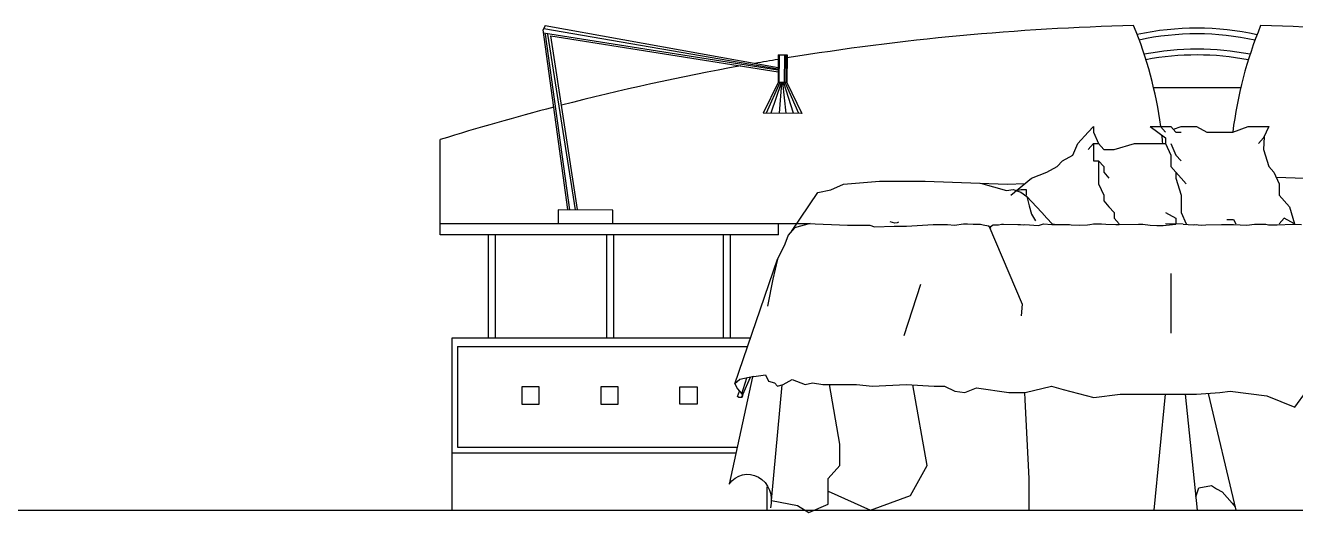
# Model space of a CAD drawing. Header units: inches. Extents: x 15.4 to 57.9, y 9.9 to 34.7.
# Drawn here: x 26.434 to 28.649, y 12.636 to 13.485 of the extents above; entities that cross this region are included whole.
import ezdxf

# ---------------------------------------------------------------- set-up
doc = ezdxf.new("R2010")
doc.units = ezdxf.units.IN
doc.header["$MEASUREMENT"] = 0
doc.layers.add('02', color=2, linetype='Continuous')
doc.layers.add('1', color=1, linetype='Continuous')

msp = doc.modelspace()

# ---------------------------------------------------------------- linework, layer by layer
at = {"layer": '02'}
for p, q in [((27.3405, 13.4852), (27.3368, 13.4777)), ((27.3801, 13.1642), (27.3368, 13.4777)), ((27.3378, 13.4724), (27.7463, 13.4078)), ((27.3385, 13.4799), (27.7463, 13.4093)), ((27.3405, 13.4852), (27.7469, 13.4116)), ((27.3837, 13.1636), (27.3411, 13.4701)), ((27.3936, 13.1635), (27.3453, 13.4701)), ((27.3505, 13.4668), (27.7469, 13.4043)), ((27.3968, 13.1642), (27.3505, 13.4668)), ((27.747, 13.4337), (27.7468, 13.3858)), ((27.747, 13.4337), (27.7624, 13.4336)), ((27.7484, 13.4333), (27.7482, 13.3859)), ((27.7578, 13.4333), (27.7576, 13.3859)), ((27.7603, 13.4333), (27.7601, 13.3859)), ((27.7624, 13.4336), (27.7622, 13.3859)), ((27.7468, 13.3859), (27.7206, 13.3319)), ((27.7501, 13.3859), (27.7261, 13.3323)), ((27.7519, 13.3852), (27.7342, 13.3323)), ((27.7622, 13.3859), (27.7468, 13.3859)), ((27.7526, 13.3846), (27.7486, 13.3322)), ((27.7544, 13.3858), (27.7605, 13.3322)), ((27.7563, 13.3858), (27.773, 13.3327)), ((27.7594, 13.3852), (27.7824, 13.3321)), ((27.7622, 13.3859), (27.7882, 13.3316)), ((28.5535, 13.3762), (28.4019, 13.3762)), ((27.7882, 13.3316), (27.7206, 13.3319)), ((28.2697, 13.2791), (28.2877, 13.2991)), ((28.2877, 13.2991), (28.2967, 13.3091)), ((28.2967, 13.3091), (28.2967, 13.2991)), ((28.2967, 13.2991), (28.3057, 13.2791)), ((28.3957, 13.3091), (28.4227, 13.2891)), ((28.3957, 13.3091), (28.4317, 13.3091)), ((28.4137, 13.3091), (28.4227, 13.2991)), ((28.4317, 13.3091), (28.4407, 13.2991)), ((28.4362, 13.3041), (28.4497, 13.3091)), ((28.4407, 13.2991), (28.4497, 13.2991)), ((28.4497, 13.3091), (28.4767, 13.3091)), ((28.4767, 13.3091), (28.4947, 13.2991)), ((28.4947, 13.2991), (28.5397, 13.2991)), ((28.5397, 13.2991), (28.5667, 13.3091)), ((28.5667, 13.3091), (28.6027, 13.3091)), ((28.6027, 13.3091), (28.5937, 13.2891)), ((27.1577, 13.1201), (27.1577, 13.2862)), ((28.2607, 13.2591), (28.2697, 13.2791)), ((28.2877, 13.2691), (28.2967, 13.2791)), ((28.2967, 13.2791), (28.3057, 13.2791)), ((28.2967, 13.2791), (28.2967, 13.2491)), ((28.3057, 13.2791), (28.3147, 13.2691)), ((28.3327, 13.2691), (28.3687, 13.2791)), ((28.3687, 13.2791), (28.4227, 13.2791)), ((28.4227, 13.2891), (28.4227, 13.2791)), ((28.4227, 13.2791), (28.4317, 13.2591)), ((28.4317, 13.2791), (28.4407, 13.2591)), ((28.5937, 13.2891), (28.5847, 13.2791)), ((28.5945, 13.2909), (28.5937, 13.2691)), ((28.2337, 13.2391), (28.2427, 13.2491)), ((28.2427, 13.2491), (28.2607, 13.2591)), ((28.2967, 13.2491), (28.3057, 13.2491)), ((28.3057, 13.2491), (28.3147, 13.2391)), ((28.3057, 13.2491), (28.3057, 13.2091)), ((28.3147, 13.2691), (28.3327, 13.2691)), ((28.4317, 13.2591), (28.4317, 13.2391)), ((28.4407, 13.2591), (28.4497, 13.2491)), ((28.5937, 13.2691), (28.6027, 13.2391)), ((28.1887, 13.2191), (28.2157, 13.2291)), ((28.2157, 13.2291), (28.2337, 13.2391)), ((28.3147, 13.2391), (28.3147, 13.2291)), ((28.3147, 13.2291), (28.3237, 13.2191)), ((28.4317, 13.2391), (28.4407, 13.2291)), ((28.4407, 13.2291), (28.4407, 13.2191)), ((28.4407, 13.2291), (28.4497, 13.2191)), ((28.6027, 13.2391), (28.6117, 13.2291)), ((28.6117, 13.2291), (28.6207, 13.2091)), ((27.8387, 13.1986), (27.861, 13.2084)), ((27.861, 13.2084), (27.9234, 13.2134)), ((27.9234, 13.2134), (28.0036, 13.2134)), ((28.0036, 13.2134), (28.1463, 13.2084)), ((28.0998, 13.2101), (28.1449, 13.1974)), ((28.1463, 13.2084), (28.1771, 13.2095)), ((28.1527, 13.1891), (28.1887, 13.2191)), ((28.3057, 13.2091), (28.3147, 13.1891)), ((28.4407, 13.2191), (28.4497, 13.1891)), ((28.4497, 13.2191), (28.4587, 13.2091)), ((28.6157, 13.2204), (28.7525, 13.2159)), ((28.6207, 13.2091), (28.6207, 13.1891)), ((27.7701, 13.1258), (27.8164, 13.1936)), ((27.8164, 13.1936), (27.8387, 13.1986)), ((28.1449, 13.1974), (28.1569, 13.1989)), ((28.1569, 13.1989), (28.1702, 13.1944)), ((28.1623, 13.1971), (28.1707, 13.1991)), ((28.1702, 13.1944), (28.1809, 13.187)), ((28.1707, 13.1991), (28.1797, 13.1991)), ((28.1797, 13.1991), (28.1797, 13.1891)), ((28.1809, 13.187), (28.1849, 13.1708)), ((28.1809, 13.187), (28.1977, 13.1691)), ((28.3147, 13.1891), (28.3147, 13.1791)), ((28.4497, 13.1891), (28.4497, 13.1591)), ((28.6207, 13.1891), (28.6387, 13.1691)), ((27.3635, 13.1634), (27.3634, 13.1403)), ((27.4587, 13.163), (27.3635, 13.1634)), ((27.4586, 13.1399), (27.4587, 13.163)), ((28.1849, 13.1708), (28.1889, 13.156)), ((28.1977, 13.1691), (28.2067, 13.1591)), ((28.3147, 13.1791), (28.3237, 13.1691)), ((28.3237, 13.1691), (28.3327, 13.1591)), ((28.6387, 13.1691), (28.6477, 13.1391)), ((27.1577, 13.1401), (27.8027, 13.1401)), ((27.3634, 13.1403), (27.4586, 13.1399)), ((27.7477, 13.1201), (27.7477, 13.1401)), ((27.8027, 13.1401), (27.7757, 13.132)), ((27.7976, 13.1398), (27.8681, 13.1368)), ((27.9507, 13.1403), (27.942, 13.1429)), ((27.9547, 13.1411), (27.9507, 13.1403)), ((27.9567, 13.1422), (27.9547, 13.1411)), ((27.9706, 13.1354), (28.0172, 13.1383)), ((28.0172, 13.1383), (28.0425, 13.1383)), ((28.0425, 13.1383), (28.0544, 13.1368)), ((28.0544, 13.1368), (28.0699, 13.1394)), ((28.0699, 13.1394), (28.0772, 13.1394)), ((28.0772, 13.1394), (28.0869, 13.1387)), ((28.0869, 13.1387), (28.0997, 13.1387)), ((28.0997, 13.1387), (28.1046, 13.1373)), ((28.1046, 13.1373), (28.1137, 13.136)), ((28.1155, 13.1333), (28.1222, 13.1373)), ((28.1222, 13.1373), (28.1314, 13.1373)), ((28.1314, 13.1373), (28.1362, 13.1387)), ((28.1362, 13.1387), (28.1399, 13.1387)), ((28.1399, 13.1387), (28.1649, 13.138)), ((28.1649, 13.138), (28.1697, 13.138)), ((28.1697, 13.138), (28.174, 13.1373)), ((28.174, 13.1373), (28.177, 13.138)), ((28.177, 13.138), (28.2012, 13.1361)), ((28.1889, 13.156), (28.1955, 13.1442)), ((28.2012, 13.1361), (28.2097, 13.1395)), ((28.2067, 13.1591), (28.2157, 13.1491)), ((28.2097, 13.1395), (28.2243, 13.1381)), ((28.2157, 13.1491), (28.2247, 13.1391)), ((28.2243, 13.1381), (28.2548, 13.1381)), ((28.2247, 13.1391), (28.2334, 13.1381)), ((28.2548, 13.1381), (28.2578, 13.1374)), ((28.2578, 13.1374), (28.2718, 13.1368)), ((28.2718, 13.1368), (28.2864, 13.1374)), ((28.2864, 13.1374), (28.2907, 13.1381)), ((28.2907, 13.1381), (28.2968, 13.1395)), ((28.2968, 13.1395), (28.3108, 13.1395)), ((28.3108, 13.1395), (28.3187, 13.1388)), ((28.3187, 13.1388), (28.3357, 13.1381)), ((28.3327, 13.1591), (28.3327, 13.1491)), ((28.3327, 13.1491), (28.3417, 13.1391)), ((28.3357, 13.1381), (28.3418, 13.1381)), ((28.3418, 13.1381), (28.3753, 13.1388)), ((28.3753, 13.1388), (28.3832, 13.1388)), ((28.3832, 13.1388), (28.396, 13.1368)), ((28.4227, 13.1591), (28.4407, 13.1491)), ((28.4533, 13.1388), (28.4227, 13.1391)), ((28.4234, 13.1368), (28.4405, 13.1388)), ((28.4407, 13.1491), (28.4407, 13.1391)), ((28.4497, 13.1591), (28.4587, 13.1391)), ((28.4533, 13.1388), (28.4709, 13.1374)), ((28.4587, 13.1391), (28.4587, 13.1391)), ((28.4709, 13.1374), (28.4764, 13.1381)), ((28.4737, 13.1378), (28.4854, 13.1367)), ((28.4854, 13.1367), (28.4927, 13.1374)), ((28.4927, 13.1374), (28.5201, 13.1381)), ((28.5201, 13.1381), (28.5408, 13.1381)), ((28.5296, 13.1466), (28.5408, 13.1466)), ((28.5408, 13.1466), (28.5452, 13.1392)), ((28.5408, 13.1381), (28.5645, 13.1367)), ((28.5645, 13.1367), (28.5779, 13.1387)), ((28.5779, 13.1387), (28.5974, 13.1387)), ((28.5974, 13.1387), (28.6023, 13.1374)), ((28.6023, 13.1374), (28.6175, 13.1374)), ((28.6175, 13.1374), (28.6443, 13.1387)), ((28.6297, 13.1491), (28.6207, 13.1391)), ((28.6477, 13.1391), (28.6297, 13.1491)), ((28.6443, 13.1387), (28.6595, 13.1381)), ((28.6477, 13.1391), (28.6477, 13.1391)), ((27.7477, 13.1201), (27.1577, 13.1201)), ((27.2417, 12.9401), (27.2417, 13.1201)), ((27.2537, 12.9401), (27.2537, 13.1201)), ((27.4481, 12.9401), (27.4481, 13.1201)), ((27.4601, 12.9401), (27.4601, 13.1201)), ((27.6517, 12.9401), (27.6517, 13.1201)), ((27.6637, 12.9401), (27.6637, 13.1201)), ((27.7646, 13.1197), (27.7583, 13.104)), ((27.7757, 13.132), (27.7646, 13.1197)), ((27.8681, 13.1368), (27.9067, 13.1368)), ((27.9067, 13.1368), (27.9147, 13.1339)), ((27.9147, 13.1339), (27.9493, 13.1354)), ((27.9493, 13.1354), (27.9706, 13.1354)), ((28.1137, 13.136), (28.1168, 13.1333)), ((28.1144, 13.1359), (28.1727, 12.999)), ((28.1168, 13.1333), (28.1174, 13.1319)), ((28.396, 13.1368), (28.4076, 13.1361)), ((28.4076, 13.1361), (28.4185, 13.1361)), ((28.4185, 13.1361), (28.4234, 13.1368)), ((27.7583, 13.104), (27.7457, 13.0777)), ((27.6716, 12.8603), (27.7457, 13.0777)), ((27.7457, 13.0777), (27.7378, 13.0427)), ((28.4325, 12.9485), (28.4325, 13.0527)), ((27.7378, 13.0427), (27.7283, 12.9955)), ((27.9665, 12.9443), (27.9956, 13.0339)), ((28.1727, 12.999), (28.1705, 12.9791)), ((27.1777, 12.9401), (27.1777, 12.6401)), ((27.6988, 12.9401), (27.1777, 12.9401)), ((27.1877, 12.9251), (27.6937, 12.9251)), ((27.1877, 12.9251), (27.1877, 12.7501)), ((27.7019, 12.8727), (27.6614, 12.6852)), ((27.7046, 12.8733), (27.68, 12.8677)), ((27.6832, 12.8363), (27.6986, 12.872)), ((27.7046, 12.8733), (27.725, 12.8762)), ((27.725, 12.8762), (27.7302, 12.8648)), ((27.3, 12.8548), (27.3, 12.8248)), ((27.33, 12.8548), (27.3, 12.8548)), ((27.33, 12.8248), (27.33, 12.8548)), ((27.4377, 12.8548), (27.4377, 12.8248)), ((27.4677, 12.8548), (27.4377, 12.8548)), ((27.4677, 12.8248), (27.4677, 12.8548)), ((27.5754, 12.8548), (27.6054, 12.8548)), ((27.5754, 12.8248), (27.5754, 12.8548)), ((27.6054, 12.8548), (27.6054, 12.8248)), ((27.68, 12.8677), (27.6716, 12.8603)), ((27.6716, 12.8603), (27.6758, 12.8516)), ((27.6758, 12.8516), (27.6837, 12.8429)), ((27.6837, 12.8429), (27.6923, 12.8705)), ((27.7302, 12.8648), (27.7404, 12.862)), ((27.7351, 12.6568), (27.754, 12.8587)), ((27.7404, 12.862), (27.7455, 12.8563)), ((27.7455, 12.8563), (27.7557, 12.8592)), ((27.7557, 12.8592), (27.7711, 12.8677)), ((27.7711, 12.8677), (27.7941, 12.8592)), ((27.7941, 12.8592), (27.8068, 12.862)), ((27.8068, 12.862), (27.8247, 12.8592)), ((27.8247, 12.8592), (27.8835, 12.8592)), ((27.8544, 12.7552), (27.8366, 12.8592)), ((27.8835, 12.8592), (27.9117, 12.8563)), ((27.9117, 12.8563), (27.9704, 12.8592)), ((27.9704, 12.8592), (28.019, 12.8563)), ((28.0068, 12.7179), (27.9818, 12.8585)), ((28.019, 12.8563), (28.0369, 12.8563)), ((28.0369, 12.8563), (28.0548, 12.8478)), ((28.0727, 12.845), (28.0931, 12.8535)), ((28.0931, 12.8535), (28.1494, 12.845)), ((28.1775, 12.845), (28.2235, 12.8563)), ((28.2235, 12.8563), (28.244, 12.8507)), ((28.244, 12.8507), (28.2977, 12.8365)), ((27.6761, 12.838), (27.6797, 12.8473)), ((27.6783, 12.8363), (27.6761, 12.838)), ((27.6832, 12.8363), (27.6783, 12.8363)), ((27.6847, 12.8393), (27.6832, 12.8363)), ((27.6837, 12.8429), (27.6861, 12.8409)), ((27.6837, 12.8429), (27.6847, 12.8393)), ((28.0548, 12.8478), (28.0727, 12.845)), ((28.1494, 12.845), (28.1775, 12.845)), ((28.1766, 12.845), (28.1772, 12.8324)), ((28.1772, 12.8324), (28.1839, 12.6955)), ((28.2977, 12.8365), (28.3437, 12.8421)), ((28.3437, 12.8421), (28.4766, 12.8421)), ((28.4028, 12.6401), (28.4222, 12.8421)), ((28.457, 12.8421), (28.4777, 12.6401)), ((28.4766, 12.8421), (28.5175, 12.845)), ((28.497, 12.8436), (28.5451, 12.6401)), ((28.5175, 12.845), (28.5354, 12.8478)), ((28.5354, 12.8478), (28.5993, 12.8393)), ((28.5993, 12.8393), (28.6479, 12.8195)), ((28.6479, 12.8195), (28.6683, 12.8478)), ((27.3, 12.8248), (27.33, 12.8248)), ((27.4377, 12.8248), (27.4677, 12.8248)), ((27.6054, 12.8248), (27.5754, 12.8248)), ((27.1777, 12.7401), (27.6733, 12.7401)), ((27.1877, 12.7501), (27.6754, 12.7501)), ((27.8544, 12.7179), (27.8544, 12.7552)), ((27.8342, 12.6955), (27.8544, 12.7179)), ((27.9777, 12.6657), (28.0068, 12.7179)), ((27.8342, 12.6508), (27.8342, 12.6955)), ((28.1839, 12.6955), (28.1839, 12.6401)), ((27.7277, 12.6401), (27.7277, 12.6807)), ((27.8342, 12.6731), (27.9082, 12.6401)), ((28.4753, 12.6634), (28.4806, 12.6787)), ((28.4806, 12.6787), (28.5029, 12.6828)), ((28.5029, 12.6828), (28.5116, 12.6773)), ((28.5116, 12.6773), (28.5215, 12.6718)), ((28.5215, 12.6718), (28.5389, 12.6525)), ((27.7351, 12.6568), (27.7804, 12.6483)), ((27.8006, 12.6358), (27.8342, 12.6508)), ((27.9082, 12.6401), (27.9777, 12.6657)), ((28.5389, 12.6525), (28.5438, 12.6456)), ((27.1777, 12.6401), (27.7277, 12.6401)), ((27.7577, 12.6401), (29.1977, 12.6401)), ((27.7804, 12.6483), (27.8006, 12.6358))]:
    msp.add_line(p, q, dxfattribs=at)
for centre, radius, start, end in [((28.4777, 9.0302), 4.456, 91.4241, 99.2382), ((27.7048, 13.2121), 0.7161, 7.7849, 22.386), ((28.477, 12.9962), 0.4842, 77.4642, 102.3809), ((28.477, 12.9962), 0.4742, 77.6356, 102.2057), ((29.2506, 13.2121), 0.7161, 157.614, 173.0219), ((28.4777, 9.0302), 4.456, 80.7618, 88.5759), ((28.4777, 9.0302), 4.456, 99.4384, 99.9695), ((28.4774, 12.9595), 0.4842, 78.9809, 100.958), ((28.4774, 12.9595), 0.4742, 79.1228, 100.8147), ((28.4777, 9.0302), 4.456, 100.2875, 104.4079), ((28.4777, 9.0302), 4.456, 104.587, 107.2313), ((27.7048, 13.2121), 0.7161, 5.3684, 6.5594)]:
    msp.add_arc(centre, radius, start, end, dxfattribs=at)
at = {"layer": '02', "extrusion": (0, 0, -1)}
msp.add_ellipse((27.6938, 12.6568), major_axis=(0, 0.0459), ratio=0.9, start_param=5.380141, end_param=8.129322, dxfattribs=at)
at = {"layer": '1'}
msp.add_line((15.7844, 12.6401), (36.0806, 12.6401), dxfattribs=at)

doc.saveas('drawing.dxf')
